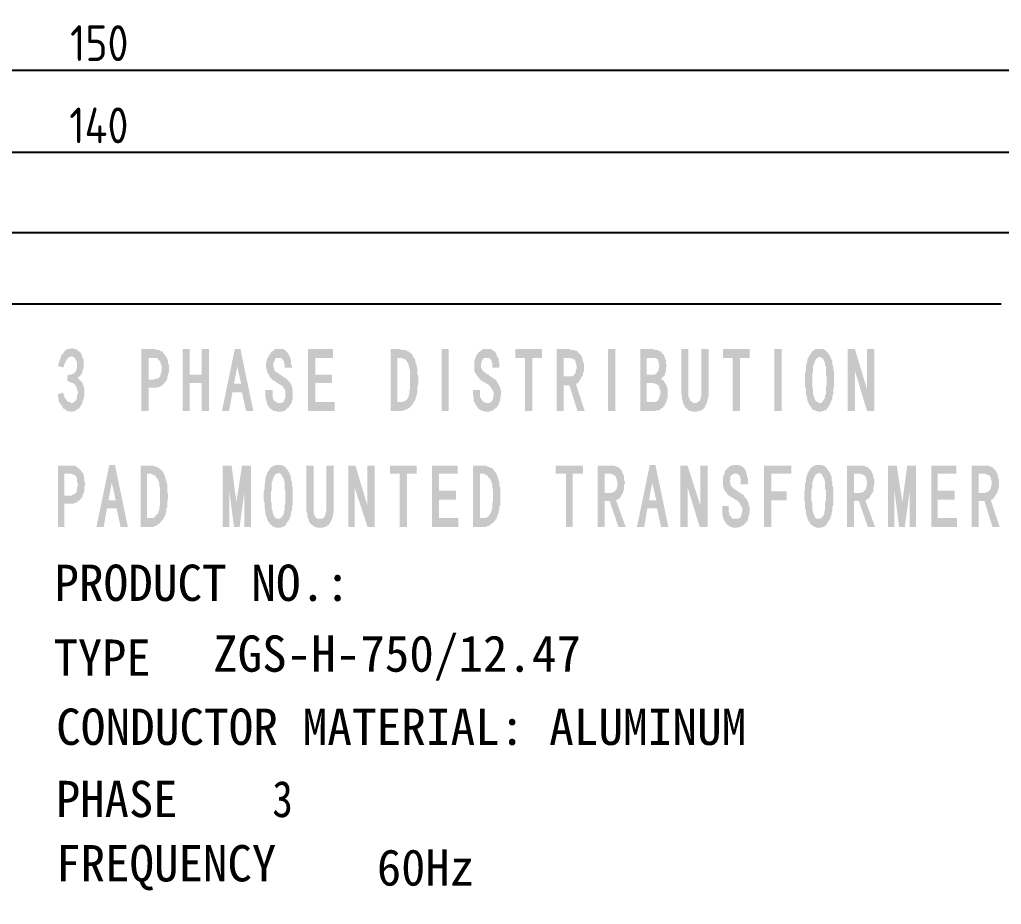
# Model space of a CAD drawing. Header units: millimetres. Extents: x 236326 to 245858, y -181683 to -175236.
# Drawn here: x 245749.3 to 245817.8, y -181208.2 to -181146.5 of the extents above; entities that cross this region are included whole.
import ezdxf

# ---------------------------------------------------------------- set-up
doc = ezdxf.new("R2010")
doc.units = ezdxf.units.MM
doc.header["$LTSCALE"] = 13
doc.layers.add('2', color=3, linetype='Continuous')
doc.layers.add('PDF_Geometry', color=7, linetype='Continuous')
doc.styles.add('PDF FangSong', font='simfang.ttf')
doc.styles.get("Standard").update_dxf_attribs({"font": 'gbenor.shx', "bigfont": 'gbcbig.shx'})
doc.dimstyles.new('ISO-25', dxfattribs={"dimtxt": 2.5, "dimasz": 2.5, "dimexe": 1.25, "dimexo": 0.625, "dimtad": 1, "dimtxsty": 'Standard', "dimcen": 2.5, "dimadec": 0, "dimazin": 0, "dimtfac": 1, "dimtmove": 0, "dimatfit": 3, "dimfxl": 1, "dimarcsym": 0})

# ---------------------------------------------------------------- blocks, each defined once
blk = doc.blocks.new('*D249')
at = {"layer": '2', "color": 0, "linetype": 'Continuous', "lineweight": -2}
for p, q in [((245684.835, -181163.102), (245684.835, -181154.471)), ((245824.802, -181163.102), (245824.802, -181154.471)), ((245687.335, -181155.721), (245822.302, -181155.721))]:
    blk.add_line(p, q, dxfattribs=at)
at = {"layer": '2', "color": 0, "linetype": 'Continuous'}
for points in [[(245687.335, -181155.304), (245687.335, -181156.138), (245684.835, -181155.721)], [(245822.302, -181155.304), (245822.302, -181156.138), (245824.802, -181155.721)]]:
    blk.add_solid(points, dxfattribs=at)
at = {"layer": 'Defpoints', "color": 0, "linetype": 'Continuous'}
for p in [(245824.802, -181155.721), (245684.835, -181163.727), (245824.802, -181163.727)]:
    blk.add_point(p, dxfattribs=at)
at = {"layer": '2', "color": 0, "linetype": 'Continuous', "insert": (245754.819, -181153.846), "char_height": 2.5, "attachment_point": 5}
blk.add_mtext('140', dxfattribs=at)
blk = doc.blocks.new('*D250')
at = {"layer": '2', "color": 0, "linetype": 'Continuous', "lineweight": -2}
for p, q in [((245679.836, -181160.687), (245679.836, -181148.731)), ((245829.857, -181160.687), (245829.857, -181148.731)), ((245682.336, -181149.981), (245827.357, -181149.981))]:
    blk.add_line(p, q, dxfattribs=at)
at = {"layer": '2', "color": 0, "linetype": 'Continuous'}
for points in [[(245682.336, -181149.565), (245682.336, -181150.398), (245679.836, -181149.981)], [(245827.357, -181149.565), (245827.357, -181150.398), (245829.857, -181149.981)]]:
    blk.add_solid(points, dxfattribs=at)
at = {"layer": 'Defpoints', "color": 0, "linetype": 'Continuous'}
for p in [(245829.857, -181149.981), (245679.836, -181161.312), (245829.857, -181161.312)]:
    blk.add_point(p, dxfattribs=at)
at = {"layer": '2', "color": 0, "linetype": 'Continuous', "insert": (245754.847, -181148.106), "char_height": 2.5, "attachment_point": 5}
blk.add_mtext('150', dxfattribs=at)

msp = doc.modelspace()

# ---------------------------------------------------------------- hatches: boundary and pattern name
at = {"layer": '2', "linetype": 'Continuous', "transparency": 33554559}
for points in [[(245752.853, -181169.4), (245752.797, -181169.456), (245752.684, -181169.456), (245752.628, -181169.456), (245752.516, -181169.512), (245752.46, -181169.568), (245752.403, -181169.625), (245752.347, -181169.737), (245752.291, -181169.793), (245752.235, -181169.849), (245752.179, -181169.905), (245752.179, -181170.018), (245752.123, -181170.13), (245752.066, -181170.242), (245752.066, -181170.355), (245752.01, -181170.467), (245751.954, -181170.636), (245752.347, -181170.748), (245752.347, -181170.692), (245752.403, -181170.523), (245752.46, -181170.411), (245752.516, -181170.299), (245752.572, -181170.186), (245752.628, -181170.13), (245752.684, -181170.074), (245752.74, -181170.018), (245752.797, -181170.018), (245752.853, -181169.962), (245753.639, -181169.962), (245753.639, -181169.849), (245753.583, -181169.793), (245753.527, -181169.681), (245753.414, -181169.625), (245753.358, -181169.568), (245753.302, -181169.512), (245753.246, -181169.456), (245753.134, -181169.456), (245753.077, -181169.456), (245752.965, -181169.4)], [(245753.639, -181169.962), (245752.853, -181169.962), (245752.965, -181169.962), (245753.021, -181170.018), (245753.134, -181170.074), (245753.19, -181170.186), (245753.246, -181170.299), (245753.302, -181170.411), (245753.302, -181170.523), (245753.302, -181170.636), (245753.302, -181170.748), (245753.246, -181170.86), (245753.246, -181170.973), (245753.19, -181171.029), (245753.134, -181171.085), (245753.077, -181171.141), (245753.021, -181171.197), (245752.965, -181171.197), (245752.853, -181171.253), (245752.74, -181171.253), (245752.628, -181171.31), (245752.628, -181171.703), (245752.684, -181171.703), (245752.797, -181171.759), (245752.909, -181171.815), (245752.965, -181171.815), (245753.077, -181171.871), (245753.134, -181171.927), (245753.19, -181171.984), (245753.246, -181172.096), (245753.302, -181172.208), (245753.302, -181172.321), (245753.358, -181172.433), (245753.358, -181172.545), (245753.302, -181172.658), (245753.302, -181172.77), (245753.302, -181172.882), (245753.246, -181172.995), (245753.19, -181173.051), (245753.134, -181173.107), (245753.077, -181173.163), (245752.965, -181173.219), (245752.909, -181173.219), (245752.123, -181173.275), (245752.179, -181173.332), (245752.235, -181173.444), (245752.291, -181173.5), (245752.291, -181173.556), (245752.347, -181173.612), (245752.46, -181173.669), (245752.516, -181173.725), (245752.572, -181173.781), (245752.684, -181173.781), (245752.797, -181173.837), (245752.853, -181173.837), (245752.909, -181173.837), (245753.021, -181173.837), (245753.077, -181173.781), (245753.134, -181173.781), (245753.246, -181173.725), (245753.302, -181173.669), (245753.414, -181173.612), (245753.471, -181173.556), (245753.527, -181173.444), (245753.583, -181173.388), (245753.639, -181173.275), (245753.695, -181173.163), (245753.695, -181173.051), (245753.751, -181172.938), (245753.751, -181172.826), (245753.808, -181172.714), (245753.808, -181172.601), (245753.808, -181172.489), (245753.808, -181172.321), (245753.808, -181172.208), (245753.751, -181172.096), (245753.751, -181171.984), (245753.695, -181171.927), (245753.695, -181171.871), (245753.639, -181171.759), (245753.527, -181171.647), (245753.471, -181171.59), (245753.414, -181171.534), (245753.358, -181171.478), (245753.471, -181171.366), (245753.527, -181171.31), (245753.583, -181171.253), (245753.639, -181171.141), (245753.695, -181171.029), (245753.695, -181170.916), (245753.751, -181170.804), (245753.751, -181170.692), (245753.751, -181170.579), (245753.751, -181170.411), (245753.751, -181170.299), (245753.751, -181170.186), (245753.695, -181170.074)], [(245758.75, -181169.456), (245757.795, -181169.456), (245757.795, -181173.781), (245758.301, -181173.781), (245758.301, -181172.152), (245758.75, -181172.152), (245758.806, -181172.152), (245758.919, -181172.152), (245758.975, -181172.096), (245759.087, -181172.096), (245759.143, -181172.04), (245759.256, -181171.984), (245759.312, -181171.927), (245759.368, -181171.871), (245759.424, -181171.815), (245759.48, -181171.703), (245759.537, -181171.647), (245758.301, -181171.59), (245758.301, -181170.074), (245758.638, -181170.074), (245759.537, -181170.018), (245759.48, -181169.962), (245759.424, -181169.849), (245759.368, -181169.793), (245759.312, -181169.737), (245759.256, -181169.625), (245759.2, -181169.625), (245759.087, -181169.568), (245759.031, -181169.512), (245758.919, -181169.512), (245758.863, -181169.512)], [(245759.537, -181170.018), (245758.638, -181170.074), (245758.75, -181170.074), (245758.863, -181170.074), (245758.919, -181170.13), (245758.975, -181170.186), (245759.031, -181170.242), (245759.087, -181170.299), (245759.143, -181170.411), (245759.143, -181170.523), (245759.2, -181170.636), (245759.2, -181170.804), (245759.2, -181170.86), (245759.2, -181171.029), (245759.143, -181171.141), (245759.143, -181171.253), (245759.087, -181171.366), (245759.031, -181171.422), (245758.975, -181171.478), (245758.919, -181171.534), (245758.863, -181171.534), (245758.75, -181171.534), (245758.638, -181171.59), (245758.301, -181171.59), (245759.537, -181171.647), (245759.593, -181171.534), (245759.593, -181171.422), (245759.649, -181171.31), (245759.649, -181171.197), (245759.705, -181171.085), (245759.705, -181170.916), (245759.705, -181170.804), (245759.705, -181170.748), (245759.705, -181170.579), (245759.649, -181170.467), (245759.649, -181170.355), (245759.649, -181170.242), (245759.593, -181170.13)], [(245761.165, -181169.456), (245760.66, -181169.456), (245760.66, -181173.781), (245761.165, -181173.781), (245761.165, -181171.815), (245762.008, -181171.815), (245761.165, -181171.253)], [(245762.513, -181169.456), (245762.008, -181169.456), (245762.008, -181171.253), (245761.165, -181171.253), (245762.008, -181171.815), (245762.008, -181173.781), (245762.513, -181173.781)], [(245764.704, -181169.456), (245764.311, -181169.456), (245763.412, -181173.781), (245763.918, -181173.781), (245764.142, -181172.489), (245764.816, -181172.489), (245764.255, -181171.871), (245764.479, -181170.692)], [(245764.704, -181169.456), (245764.479, -181170.692), (245764.76, -181171.871), (245764.255, -181171.871), (245764.816, -181172.489), (245765.097, -181173.781), (245765.603, -181173.781)], [(245767.4, -181169.456), (245767.288, -181169.456), (245767.231, -181169.456), (245767.119, -181169.456), (245767.063, -181169.512), (245767.007, -181169.568), (245766.894, -181169.625), (245766.838, -181169.681), (245766.782, -181169.793), (245766.726, -181169.849), (245766.67, -181169.962), (245766.614, -181170.074), (245767.4, -181170.074), (245767.512, -181170.074), (245767.568, -181170.074), (245767.625, -181170.186), (245767.681, -181170.242), (245767.737, -181170.299), (245767.737, -181170.411), (245767.793, -181170.523), (245767.793, -181170.636), (245767.793, -181170.748), (245768.299, -181170.748), (245768.299, -181170.636), (245768.242, -181170.523), (245768.242, -181170.411), (245768.242, -181170.299), (245768.186, -181170.13), (245768.186, -181170.018), (245768.13, -181169.962), (245768.074, -181169.849), (245768.018, -181169.737), (245767.962, -181169.681), (245767.905, -181169.625), (245767.849, -181169.568), (245767.793, -181169.512), (245767.681, -181169.456), (245767.568, -181169.456), (245767.512, -181169.456)], [(245771.163, -181169.456), (245769.422, -181169.456), (245769.422, -181173.781), (245771.275, -181173.781), (245771.275, -181173.163), (245769.927, -181173.163), (245769.927, -181171.815), (245771.107, -181171.815), (245771.107, -181171.253), (245769.927, -181171.253), (245769.927, -181170.074), (245771.163, -181170.074)], [(245775.825, -181169.456), (245775.207, -181169.456), (245775.207, -181173.781), (245775.825, -181173.781), (245775.881, -181173.781), (245775.993, -181173.781), (245776.106, -181173.725), (245776.162, -181173.725), (245776.274, -181173.669), (245776.33, -181173.669), (245776.387, -181173.612), (245776.499, -181173.556), (245776.555, -181173.5), (245776.611, -181173.444), (245776.667, -181173.388), (245776.724, -181173.275), (245776.78, -181173.275), (245776.78, -181173.219), (245775.656, -181173.163), (245775.656, -181170.074), (245775.825, -181170.074), (245776.836, -181170.074), (245776.78, -181170.018), (245776.78, -181169.962), (245776.724, -181169.905), (245776.667, -181169.793), (245776.611, -181169.737), (245776.499, -181169.681), (245776.443, -181169.625), (245776.387, -181169.625), (245776.274, -181169.568), (245776.218, -181169.512), (245776.106, -181169.512), (245775.993, -181169.512), (245775.937, -181169.512)], [(245779.251, -181173.781), (245778.746, -181173.781), (245778.746, -181169.456), (245779.251, -181169.456)], [(245781.891, -181169.456), (245781.835, -181169.456), (245781.722, -181169.456), (245781.666, -181169.456), (245781.554, -181169.512), (245781.498, -181169.568), (245781.442, -181169.625), (245781.329, -181169.681), (245781.273, -181169.793), (245781.217, -181169.849), (245781.161, -181169.962), (245781.105, -181170.074), (245781.891, -181170.074), (245782.003, -181170.074), (245782.059, -181170.074), (245782.172, -181170.186), (245782.228, -181170.242), (245782.228, -181170.299), (245782.284, -181170.411), (245782.284, -181170.523), (245782.284, -181170.636), (245782.284, -181170.748), (245782.79, -181170.748), (245782.79, -181170.636), (245782.79, -181170.523), (245782.79, -181170.411), (245782.733, -181170.299), (245782.733, -181170.13), (245782.677, -181170.018), (245782.621, -181169.962), (245782.565, -181169.849), (245782.565, -181169.737), (245782.509, -181169.681), (245782.453, -181169.625), (245782.34, -181169.568), (245782.284, -181169.512), (245782.228, -181169.456), (245782.116, -181169.456), (245782.003, -181169.456)], [(245785.766, -181169.456), (245783.913, -181169.456), (245783.913, -181170.074), (245784.587, -181170.074), (245784.587, -181173.781), (245785.092, -181173.781), (245785.092, -181170.074), (245785.766, -181170.074)], [(245787.676, -181169.456), (245786.777, -181169.456), (245786.777, -181173.781), (245787.283, -181173.781), (245787.283, -181171.984), (245787.676, -181171.984), (245788.125, -181171.871), (245788.182, -181171.871), (245788.294, -181171.815), (245788.35, -181171.703), (245788.406, -181171.647), (245788.462, -181171.534), (245788.519, -181171.534), (245788.519, -181171.422), (245787.283, -181171.366), (245787.283, -181170.074), (245787.62, -181170.074), (245788.575, -181170.018), (245788.519, -181169.962), (245788.462, -181169.849), (245788.406, -181169.793), (245788.35, -181169.737), (245788.294, -181169.681), (245788.238, -181169.625), (245788.182, -181169.568), (245788.069, -181169.568), (245788.013, -181169.512), (245787.901, -181169.512), (245787.788, -181169.512)], [(245788.575, -181170.018), (245787.62, -181170.074), (245787.676, -181170.074), (245787.732, -181170.074), (245787.845, -181170.13), (245787.901, -181170.13), (245788.013, -181170.186), (245788.069, -181170.242), (245788.125, -181170.355), (245788.125, -181170.467), (245788.182, -181170.579), (245788.182, -181170.748), (245788.182, -181170.804), (245788.125, -181170.973), (245788.125, -181171.085), (245788.069, -181171.197), (245788.013, -181171.253), (245787.957, -181171.31), (245787.901, -181171.366), (245787.788, -181171.366), (245787.732, -181171.366), (245787.283, -181171.366), (245788.519, -181171.422), (245788.575, -181171.366), (245788.631, -181171.253), (245788.631, -181171.141), (245788.687, -181170.973), (245788.687, -181170.86), (245788.687, -181170.748), (245788.687, -181170.636), (245788.687, -181170.467), (245788.631, -181170.355), (245788.631, -181170.242), (245788.575, -181170.13)], [(245790.878, -181173.781), (245790.372, -181173.781), (245790.372, -181169.456), (245790.878, -181169.456)], [(245793.517, -181169.456), (245792.619, -181169.456), (245792.619, -181173.781), (245793.517, -181173.781), (245793.574, -181173.781), (245793.686, -181173.781), (245793.742, -181173.725), (245793.854, -181173.725), (245793.967, -181173.725), (245794.023, -181173.669), (245794.079, -181173.612), (245794.191, -181173.556), (245794.248, -181173.5), (245794.248, -181173.444), (245794.304, -181173.388), (245794.36, -181173.332), (245794.416, -181173.219), (245793.068, -181173.163), (245793.068, -181171.815), (245793.517, -181171.815), (245794.36, -181171.815), (245794.304, -181171.759), (245794.248, -181171.647), (245794.135, -181171.59), (245794.079, -181171.534), (245794.023, -181171.534), (245794.079, -181171.534), (245794.135, -181171.478), (245794.191, -181171.422), (245794.304, -181171.31), (245793.068, -181171.253), (245793.068, -181170.074), (245793.574, -181170.074), (245794.304, -181170.018), (245794.304, -181169.905), (245794.248, -181169.849), (245794.191, -181169.793), (245794.135, -181169.737), (245794.079, -181169.625), (245793.967, -181169.625), (245793.911, -181169.568), (245793.854, -181169.512), (245793.742, -181169.512), (245793.63, -181169.512)], [(245794.304, -181170.018), (245793.574, -181170.074), (245793.686, -181170.074), (245793.742, -181170.13), (245793.854, -181170.186), (245793.854, -181170.242), (245793.911, -181170.355), (245793.911, -181170.467), (245793.967, -181170.636), (245793.967, -181170.692), (245793.911, -181170.804), (245793.911, -181170.916), (245793.854, -181171.029), (245793.798, -181171.085), (245793.798, -181171.141), (245793.686, -181171.197), (245793.63, -181171.253), (245793.517, -181171.253), (245793.068, -181171.253), (245794.304, -181171.31), (245794.36, -181171.197), (245794.36, -181171.141), (245794.416, -181171.029), (245794.416, -181170.916), (245794.416, -181170.748), (245794.472, -181170.636), (245794.472, -181170.579), (245794.416, -181170.467), (245794.416, -181170.355), (245794.416, -181170.242), (245794.36, -181170.13)], [(245795.989, -181169.456), (245795.483, -181169.456), (245795.483, -181172.489), (245795.483, -181172.545), (245795.539, -181172.714), (245795.539, -181172.826), (245795.539, -181172.938), (245795.596, -181173.051), (245795.596, -181173.163), (245795.652, -181173.275), (245795.708, -181173.388), (245795.708, -181173.444), (245795.764, -181173.444), (245795.764, -181173.556), (245795.876, -181173.612), (245795.933, -181173.669), (245795.989, -181173.725), (245796.045, -181173.781), (245796.157, -181173.781), (245796.27, -181173.837), (245796.326, -181173.837), (245796.438, -181173.837), (245796.55, -181173.837), (245796.663, -181173.781), (245796.775, -181173.781), (245796.831, -181173.725), (245796.887, -181173.725), (245797, -181173.669), (245797.056, -181173.612), (245797.112, -181173.556), (245797.168, -181173.444), (245797.224, -181173.332), (245797.281, -181173.219), (245796.438, -181173.219), (245796.326, -181173.219), (245796.27, -181173.163), (245796.213, -181173.107), (245796.101, -181173.051), (245796.101, -181172.995), (245796.045, -181172.882), (245795.989, -181172.77), (245795.989, -181172.658), (245795.989, -181172.489)], [(245797.393, -181169.456), (245796.887, -181169.456), (245796.887, -181172.489), (245796.887, -181172.658), (245796.887, -181172.77), (245796.831, -181172.882), (245796.831, -181172.995), (245796.775, -181173.051), (245796.719, -181173.107), (245796.607, -181173.163), (245796.55, -181173.219), (245796.438, -181173.219), (245797.281, -181173.219), (245797.281, -181173.107), (245797.337, -181172.995), (245797.337, -181172.882), (245797.393, -181172.77), (245797.393, -181172.601), (245797.393, -181172.489)], [(245800.257, -181169.456), (245798.404, -181169.456), (245798.404, -181170.074), (245799.078, -181170.074), (245799.078, -181173.781), (245799.583, -181173.781), (245799.583, -181170.074), (245800.257, -181170.074)], [(245802.504, -181173.781), (245801.999, -181173.781), (245801.999, -181169.456), (245802.504, -181169.456)], [(245804.358, -181170.018), (245804.358, -181170.074), (245804.301, -181170.186), (245804.301, -181170.299), (245804.245, -181170.411), (245804.245, -181170.467), (245804.189, -181170.636), (245804.189, -181170.748), (245804.189, -181170.86), (245804.189, -181170.973), (245804.133, -181171.141), (245804.133, -181171.31), (245804.133, -181171.478), (245804.133, -181171.59), (245804.133, -181171.647), (245804.133, -181171.759), (245804.133, -181171.927), (245804.133, -181172.096), (245804.189, -181172.208), (245804.189, -181172.377), (245804.189, -181172.489), (245804.189, -181172.601), (245804.245, -181172.714), (245804.245, -181172.826), (245804.301, -181172.938), (245804.301, -181173.051), (245804.358, -181173.163), (245804.358, -181173.219), (245804.414, -181173.332), (245804.47, -181173.388), (245804.526, -181173.5), (245804.582, -181173.556), (245804.638, -181173.669), (245804.751, -181173.725), (245804.807, -181173.725), (245804.919, -181173.781), (245804.975, -181173.781), (245805.088, -181173.837), (245805.144, -181173.837), (245805.256, -181173.837), (245805.312, -181173.781), (245805.425, -181173.781), (245805.481, -181173.725), (245805.593, -181173.725), (245805.649, -181173.669), (245805.706, -181173.556), (245805.762, -181173.5), (245805.818, -181173.388), (245805.874, -181173.332), (245805.874, -181173.275), (245805.144, -181173.219), (245805.088, -181173.219), (245805.032, -181173.163), (245804.919, -181173.107), (245804.863, -181173.051), (245804.807, -181172.938), (245804.807, -181172.882), (245804.751, -181172.826), (245804.751, -181172.714), (245804.695, -181172.658), (245804.695, -181172.545), (245804.695, -181172.377), (245804.695, -181172.264), (245804.638, -181172.152), (245804.638, -181171.984), (245804.638, -181171.815), (245804.638, -181171.59), (245804.638, -181171.478), (245804.638, -181171.31), (245804.638, -181171.197), (245804.695, -181171.029), (245804.695, -181170.86), (245804.695, -181170.748), (245804.695, -181170.636), (245804.751, -181170.523), (245804.751, -181170.467), (245804.807, -181170.411), (245804.807, -181170.299), (245804.863, -181170.242), (245804.919, -181170.13), (245805.032, -181170.074), (245805.088, -181170.018), (245805.144, -181170.018)], [(245805.144, -181169.456), (245805.032, -181169.456), (245804.975, -181169.456), (245804.863, -181169.456), (245804.807, -181169.512), (245804.695, -181169.568), (245804.638, -181169.625), (245804.582, -181169.681), (245804.526, -181169.793), (245804.47, -181169.849), (245804.414, -181169.962), (245804.358, -181170.018), (245805.144, -181170.018), (245805.2, -181170.018), (245805.312, -181170.074), (245805.369, -181170.13), (245805.425, -181170.186), (245805.481, -181170.299), (245805.481, -181170.355), (245805.537, -181170.411), (245805.537, -181170.523), (245805.537, -181170.579), (245805.593, -181170.692), (245805.593, -181170.804), (245805.593, -181170.973), (245805.593, -181171.085), (245805.593, -181171.253), (245805.649, -181171.422), (245805.649, -181171.59), (245805.649, -181171.759), (245805.649, -181171.927), (245805.593, -181172.096), (245805.593, -181172.264), (245805.593, -181172.377), (245805.593, -181172.489), (245805.593, -181172.601), (245805.537, -181172.714), (245805.537, -181172.77), (245805.537, -181172.882), (245805.481, -181172.938), (245805.425, -181172.995), (245805.369, -181173.107), (245805.312, -181173.163), (245805.256, -181173.219), (245805.144, -181173.219), (245805.874, -181173.275), (245805.93, -181173.219), (245805.93, -181173.163), (245805.986, -181173.051), (245806.043, -181172.938), (245806.043, -181172.826), (245806.043, -181172.714), (245806.099, -181172.601), (245806.099, -181172.489), (245806.099, -181172.377), (245806.099, -181172.208), (245806.155, -181172.096), (245806.155, -181171.927), (245806.155, -181171.759), (245806.155, -181171.59), (245806.155, -181171.478), (245806.155, -181171.31), (245806.155, -181171.141), (245806.155, -181171.029), (245806.099, -181170.86), (245806.099, -181170.748), (245806.099, -181170.636), (245806.043, -181170.523), (245806.043, -181170.411), (245806.043, -181170.299), (245805.986, -181170.186), (245805.93, -181170.13), (245805.93, -181170.018), (245805.874, -181169.962), (245805.818, -181169.849), (245805.762, -181169.793), (245805.706, -181169.681), (245805.649, -181169.625), (245805.593, -181169.568), (245805.481, -181169.512), (245805.425, -181169.456), (245805.312, -181169.456), (245805.256, -181169.456)], [(245807.615, -181169.456), (245807.11, -181169.456), (245807.11, -181173.781), (245807.615, -181173.781), (245807.615, -181170.973)], [(245807.615, -181169.456), (245807.615, -181170.973), (245808.458, -181173.781), (245808.458, -181172.264)], [(245808.963, -181169.456), (245808.458, -181169.456), (245808.458, -181172.264), (245808.458, -181173.781), (245808.963, -181173.781)], [(245766.614, -181170.074), (245766.557, -181170.13), (245766.557, -181170.242), (245766.501, -181170.411), (245766.501, -181170.523), (245766.501, -181170.636), (245766.501, -181170.804), (245766.557, -181170.916), (245766.557, -181171.029), (245766.614, -181171.141), (245766.67, -181171.197), (245766.726, -181171.31), (245766.726, -181171.366), (245766.782, -181171.422), (245766.894, -181171.534), (245766.951, -181171.59), (245767.007, -181171.647), (245767.119, -181171.703), (245767.175, -181171.759), (245767.288, -181171.815), (245767.344, -181171.871), (245767.456, -181171.927), (245767.568, -181171.984), (245767.625, -181172.04), (245767.681, -181172.096), (245767.737, -181172.208), (245767.793, -181172.264), (245767.849, -181172.377), (245767.849, -181172.489), (245767.849, -181172.601), (245767.849, -181172.714), (245767.849, -181172.826), (245767.793, -181172.938), (245767.737, -181173.051), (245767.737, -181173.107), (245767.681, -181173.163), (245767.568, -181173.219), (245767.512, -181173.219), (245767.4, -181173.219), (245768.242, -181173.275), (245768.299, -181173.163), (245768.299, -181173.051), (245768.355, -181172.938), (245768.355, -181172.826), (245768.355, -181172.658), (245768.355, -181172.545), (245768.355, -181172.489), (245768.355, -181172.377), (245768.355, -181172.264), (245768.299, -181172.152), (245768.299, -181172.04), (245768.242, -181171.927), (245768.186, -181171.815), (245768.13, -181171.759), (245768.018, -181171.647), (245767.962, -181171.59), (245767.905, -181171.534), (245767.849, -181171.478), (245767.737, -181171.422), (245767.681, -181171.366), (245767.568, -181171.31), (245767.512, -181171.253), (245767.4, -181171.197), (245767.344, -181171.141), (245767.231, -181171.085), (245767.175, -181171.029), (245767.119, -181170.973), (245767.063, -181170.916), (245767.063, -181170.804), (245767.007, -181170.692), (245767.007, -181170.579), (245767.007, -181170.523), (245767.007, -181170.411), (245767.063, -181170.299), (245767.119, -181170.186), (245767.119, -181170.13), (245767.231, -181170.074), (245767.288, -181170.074), (245767.4, -181170.074)], [(245776.836, -181170.074), (245775.825, -181170.074), (245775.881, -181170.074), (245775.937, -181170.074), (245776.05, -181170.13), (245776.106, -181170.13), (245776.218, -181170.186), (245776.274, -181170.242), (245776.33, -181170.355), (245776.387, -181170.411), (245776.443, -181170.523), (245776.443, -181170.579), (245776.499, -181170.692), (245776.499, -181170.804), (245776.555, -181170.916), (245776.555, -181171.029), (245776.555, -181171.197), (245776.555, -181171.31), (245776.555, -181171.478), (245776.555, -181171.647), (245776.555, -181171.703), (245776.555, -181171.815), (245776.555, -181171.984), (245776.555, -181172.152), (245776.555, -181172.264), (245776.499, -181172.377), (245776.499, -181172.489), (245776.499, -181172.601), (245776.443, -181172.714), (245776.443, -181172.77), (245776.387, -181172.882), (245776.33, -181172.995), (245776.218, -181173.051), (245776.162, -181173.107), (245776.106, -181173.107), (245775.993, -181173.163), (245775.937, -181173.163), (245775.825, -181173.163), (245775.656, -181173.163), (245776.78, -181173.219), (245776.836, -181173.107), (245776.892, -181173.051), (245776.948, -181172.938), (245776.948, -181172.826), (245777.004, -181172.714), (245777.004, -181172.601), (245777.061, -181172.489), (245777.061, -181172.377), (245777.061, -181172.208), (245777.061, -181172.096), (245777.117, -181171.927), (245777.117, -181171.815), (245777.117, -181171.647), (245777.117, -181171.478), (245777.117, -181171.31), (245777.061, -181171.197), (245777.061, -181171.029), (245777.061, -181170.916), (245777.061, -181170.804), (245777.004, -181170.636), (245777.004, -181170.523), (245776.948, -181170.467), (245776.948, -181170.355), (245776.892, -181170.242), (245776.892, -181170.13)], [(245781.105, -181170.074), (245781.105, -181170.13), (245781.048, -181170.242), (245781.048, -181170.411), (245781.048, -181170.523), (245781.048, -181170.636), (245781.048, -181170.804), (245781.048, -181170.916), (245781.048, -181171.029), (245781.105, -181171.141), (245781.161, -181171.197), (245781.217, -181171.31), (245781.273, -181171.366), (245781.329, -181171.422), (245781.385, -181171.534), (245781.442, -181171.59), (245781.554, -181171.647), (245781.61, -181171.703), (245781.722, -181171.759), (245781.835, -181171.815), (245781.891, -181171.871), (245782.003, -181171.927), (245782.059, -181171.984), (245782.116, -181172.04), (245782.172, -181172.096), (245782.228, -181172.208), (245782.284, -181172.264), (245782.34, -181172.377), (245782.396, -181172.489), (245782.396, -181172.601), (245782.396, -181172.714), (245782.34, -181172.826), (245782.34, -181172.938), (245782.284, -181173.051), (245782.228, -181173.107), (245782.172, -181173.163), (245782.116, -181173.219), (245782.003, -181173.219), (245781.891, -181173.219), (245782.733, -181173.275), (245782.79, -181173.163), (245782.846, -181173.051), (245782.846, -181172.938), (245782.846, -181172.826), (245782.902, -181172.658), (245782.902, -181172.545), (245782.902, -181172.489), (245782.902, -181172.377), (245782.846, -181172.264), (245782.846, -181172.152), (245782.79, -181172.04), (245782.733, -181171.927), (245782.677, -181171.815), (245782.621, -181171.759), (245782.565, -181171.647), (245782.509, -181171.59), (245782.396, -181171.534), (245782.34, -181171.478), (245782.284, -181171.422), (245782.172, -181171.366), (245782.059, -181171.31), (245782.059, -181171.253), (245781.947, -181171.197), (245781.835, -181171.141), (245781.779, -181171.085), (245781.666, -181171.029), (245781.61, -181170.973), (245781.61, -181170.916), (245781.554, -181170.804), (245781.498, -181170.692), (245781.498, -181170.579), (245781.498, -181170.523), (245781.554, -181170.411), (245781.554, -181170.299), (245781.61, -181170.186), (245781.666, -181170.13), (245781.722, -181170.074), (245781.835, -181170.074), (245781.891, -181170.074)], [(245788.125, -181171.871), (245787.676, -181171.984), (245788.238, -181173.781), (245788.743, -181173.781)], [(245794.36, -181171.815), (245793.517, -181171.815), (245793.63, -181171.871), (245793.686, -181171.871), (245793.798, -181171.927), (245793.854, -181171.984), (245793.911, -181171.984), (245793.967, -181172.096), (245793.967, -181172.208), (245794.023, -181172.321), (245794.023, -181172.489), (245794.023, -181172.658), (245793.967, -181172.77), (245793.967, -181172.882), (245793.911, -181172.938), (245793.854, -181173.051), (245793.798, -181173.107), (245793.742, -181173.107), (245793.63, -181173.163), (245793.517, -181173.163), (245793.461, -181173.163), (245793.068, -181173.163), (245794.416, -181173.219), (245794.472, -181173.107), (245794.472, -181172.995), (245794.528, -181172.882), (245794.528, -181172.77), (245794.528, -181172.601), (245794.528, -181172.489), (245794.528, -181172.377), (245794.528, -181172.208), (245794.472, -181172.096), (245794.472, -181171.984), (245794.416, -181171.927)], [(245752.347, -181172.489), (245751.954, -181172.602), (245751.954, -181172.658), (245751.954, -181172.77), (245752.01, -181172.939), (245752.01, -181173.051), (245752.066, -181173.163), (245752.123, -181173.276), (245752.909, -181173.219), (245752.853, -181173.219), (245752.797, -181173.163), (245752.684, -181173.163), (245752.628, -181173.107), (245752.572, -181173.051), (245752.516, -181172.939), (245752.46, -181172.882), (245752.403, -181172.77), (245752.347, -181172.602)], [(245766.951, -181172.321), (245766.445, -181172.321), (245766.445, -181172.545), (245766.445, -181172.714), (245766.445, -181172.826), (245766.501, -181172.938), (245766.501, -181173.051), (245766.557, -181173.163), (245766.557, -181173.275), (245766.614, -181173.388), (245766.67, -181173.444), (245766.726, -181173.556), (245766.782, -181173.612), (245766.894, -181173.669), (245766.951, -181173.725), (245767.007, -181173.781), (245767.119, -181173.781), (245767.231, -181173.781), (245767.288, -181173.837), (245767.4, -181173.837), (245767.456, -181173.837), (245767.568, -181173.837), (245767.681, -181173.781), (245767.737, -181173.781), (245767.849, -181173.725), (245767.905, -181173.669), (245767.962, -181173.612), (245768.018, -181173.556), (245768.13, -181173.5), (245768.13, -181173.444), (245768.186, -181173.332), (245768.242, -181173.275), (245767.4, -181173.219), (245767.288, -181173.219), (245767.231, -181173.163), (245767.119, -181173.107), (245767.063, -181173.051), (245767.007, -181172.995), (245767.007, -181172.882), (245766.951, -181172.826), (245766.951, -181172.658), (245766.951, -181172.545)], [(245781.442, -181172.321), (245780.936, -181172.321), (245780.936, -181172.545), (245780.936, -181172.714), (245780.992, -181172.826), (245780.992, -181172.938), (245780.992, -181173.051), (245781.048, -181173.163), (245781.105, -181173.275), (245781.161, -181173.388), (245781.217, -181173.444), (245781.273, -181173.556), (245781.329, -181173.612), (245781.385, -181173.669), (245781.498, -181173.725), (245781.554, -181173.781), (245781.61, -181173.781), (245781.722, -181173.781), (245781.835, -181173.837), (245781.891, -181173.837), (245782.003, -181173.837), (245782.116, -181173.837), (245782.172, -181173.781), (245782.284, -181173.781), (245782.34, -181173.725), (245782.396, -181173.669), (245782.509, -181173.612), (245782.565, -181173.556), (245782.621, -181173.5), (245782.677, -181173.444), (245782.733, -181173.332), (245782.733, -181173.275), (245781.891, -181173.219), (245781.835, -181173.219), (245781.722, -181173.163), (245781.666, -181173.107), (245781.61, -181173.051), (245781.554, -181172.995), (245781.498, -181172.882), (245781.442, -181172.826), (245781.442, -181172.658), (245781.442, -181172.545)], [(245752.909, -181177.6), (245751.954, -181177.6), (245751.954, -181181.869), (245752.403, -181181.869), (245752.403, -181180.24), (245752.909, -181180.24), (245752.965, -181180.24), (245753.077, -181180.24), (245753.134, -181180.184), (245753.246, -181180.184), (245753.302, -181180.128), (245753.358, -181180.072), (245753.471, -181180.015), (245753.527, -181179.959), (245753.583, -181179.903), (245753.639, -181179.791), (245753.695, -181179.735), (245752.403, -181179.678), (245752.403, -181178.162), (245752.797, -181178.162), (245753.695, -181178.106), (245753.639, -181178.05), (245753.583, -181177.937), (245753.527, -181177.881), (245753.471, -181177.825), (245753.414, -181177.769), (245753.302, -181177.713), (245753.246, -181177.656), (245753.19, -181177.6), (245753.077, -181177.6), (245752.965, -181177.6)], [(245755.942, -181177.544), (245755.549, -181177.544), (245754.65, -181181.869), (245755.156, -181181.869), (245755.38, -181180.577), (245756.054, -181180.577), (245755.493, -181180.015), (245755.717, -181178.78)], [(245755.942, -181177.544), (245755.717, -181178.78), (245755.998, -181180.015), (245755.493, -181180.015), (245756.054, -181180.577), (245756.335, -181181.869), (245756.841, -181181.869)], [(245758.357, -181177.6), (245757.739, -181177.6), (245757.739, -181181.869), (245758.357, -181181.869), (245758.413, -181181.869), (245758.526, -181181.869), (245758.638, -181181.869), (245758.694, -181181.813), (245758.806, -181181.813), (245758.863, -181181.757), (245758.919, -181181.7), (245759.031, -181181.644), (245759.087, -181181.588), (245759.143, -181181.532), (245759.2, -181181.476), (245759.256, -181181.363), (245759.312, -181181.363), (245759.312, -181181.307), (245758.189, -181181.251), (245758.189, -181178.162), (245758.357, -181178.162), (245759.368, -181178.162), (245759.312, -181178.106), (245759.312, -181178.05), (245759.256, -181177.993), (245759.2, -181177.937), (245759.087, -181177.825), (245759.031, -181177.769), (245758.975, -181177.769), (245758.919, -181177.713), (245758.806, -181177.656), (245758.75, -181177.656), (245758.638, -181177.6), (245758.526, -181177.6), (245758.469, -181177.6)], [(245764.086, -181177.6), (245763.468, -181177.6), (245763.468, -181181.869), (245763.918, -181181.869), (245763.918, -181179.285)], [(245764.086, -181177.6), (245763.918, -181179.285), (245764.255, -181181.869), (245764.423, -181180.128)], [(245765.434, -181177.6), (245764.816, -181177.6), (245764.423, -181180.128), (245764.255, -181181.869), (245764.648, -181181.869), (245764.985, -181179.398)], [(245765.434, -181177.6), (245764.985, -181179.398), (245764.985, -181181.869), (245765.434, -181181.869)], [(245767.344, -181177.544), (245767.231, -181177.544), (245767.175, -181177.544), (245767.063, -181177.6), (245767.007, -181177.6), (245766.951, -181177.656), (245766.838, -181177.713), (245766.782, -181177.769), (245766.726, -181177.881), (245766.67, -181177.937), (245766.614, -181178.05), (245766.557, -181178.106), (245767.344, -181178.106), (245767.4, -181178.106), (245767.512, -181178.162), (245767.568, -181178.218), (245767.625, -181178.33), (245767.681, -181178.443), (245767.737, -181178.499), (245767.737, -181178.611), (245767.793, -181178.724), (245767.793, -181178.836), (245767.793, -181178.948), (245767.793, -181179.061), (245767.793, -181179.229), (245767.849, -181179.341), (245767.849, -181179.51), (245767.849, -181179.735), (245767.849, -181179.847), (245767.849, -181180.015), (245767.849, -181180.184), (245767.793, -181180.352), (245767.793, -181180.465), (245767.793, -181180.577), (245767.793, -181180.689), (245767.737, -181180.802), (245767.737, -181180.914), (245767.737, -181180.97), (245767.681, -181181.026), (245767.625, -181181.139), (245767.568, -181181.195), (245767.512, -181181.251), (245767.456, -181181.307), (245767.344, -181181.307), (245768.074, -181181.42), (245768.13, -181181.307), (245768.186, -181181.251), (245768.186, -181181.139), (245768.242, -181181.026), (245768.242, -181180.97), (245768.242, -181180.858), (245768.299, -181180.746), (245768.299, -181180.577), (245768.299, -181180.465), (245768.355, -181180.352), (245768.355, -181180.184), (245768.355, -181180.015), (245768.355, -181179.903), (245768.355, -181179.735), (245768.355, -181179.566), (245768.355, -181179.398), (245768.355, -181179.285), (245768.355, -181179.117), (245768.299, -181179.004), (245768.299, -181178.836), (245768.299, -181178.724), (245768.242, -181178.611), (245768.242, -181178.499), (245768.242, -181178.387), (245768.186, -181178.274), (245768.186, -181178.218), (245768.13, -181178.106), (245768.074, -181178.05), (245768.018, -181177.937), (245767.962, -181177.881), (245767.905, -181177.769), (245767.849, -181177.713), (245767.793, -181177.656), (245767.681, -181177.6), (245767.625, -181177.6), (245767.568, -181177.544), (245767.456, -181177.544)], [(245769.815, -181177.6), (245769.31, -181177.6), (245769.31, -181180.577), (245769.31, -181180.633), (245769.31, -181180.802), (245769.366, -181180.914), (245769.366, -181181.026), (245769.366, -181181.139), (245769.422, -181181.251), (245769.478, -181181.363), (245769.478, -181181.476), (245769.534, -181181.532), (245769.59, -181181.644), (245769.647, -181181.7), (245769.759, -181181.757), (245769.815, -181181.813), (245769.871, -181181.869), (245769.984, -181181.869), (245770.04, -181181.925), (245770.152, -181181.925), (245770.264, -181181.925), (245770.377, -181181.925), (245770.489, -181181.925), (245770.545, -181181.869), (245770.658, -181181.869), (245770.714, -181181.813), (245770.826, -181181.757), (245770.882, -181181.7), (245770.938, -181181.644), (245770.995, -181181.532), (245771.051, -181181.42), (245771.107, -181181.307), (245770.264, -181181.307), (245770.152, -181181.307), (245770.096, -181181.307), (245769.984, -181181.251), (245769.927, -181181.139), (245769.871, -181181.083), (245769.871, -181180.97), (245769.815, -181180.858), (245769.815, -181180.746), (245769.815, -181180.577)], [(245771.219, -181177.6), (245770.714, -181177.6), (245770.714, -181180.577), (245770.714, -181180.746), (245770.658, -181180.858), (245770.658, -181180.97), (245770.601, -181181.083), (245770.601, -181181.139), (245770.489, -181181.251), (245770.433, -181181.307), (245770.377, -181181.307), (245770.264, -181181.307), (245771.107, -181181.307), (245771.107, -181181.251), (245771.163, -181181.139), (245771.163, -181180.97), (245771.219, -181180.858), (245771.219, -181180.746), (245771.219, -181180.577)], [(245772.736, -181177.6), (245772.23, -181177.6), (245772.23, -181181.869), (245772.68, -181181.869), (245772.68, -181179.117)], [(245772.736, -181177.6), (245772.68, -181179.117), (245773.578, -181181.869), (245773.578, -181180.409)], [(245774.084, -181177.6), (245773.578, -181177.6), (245773.578, -181180.409), (245773.578, -181181.869), (245774.084, -181181.869)], [(245777.004, -181177.6), (245775.151, -181177.6), (245775.151, -181178.162), (245775.825, -181178.162), (245775.825, -181181.869), (245776.33, -181181.869), (245776.33, -181178.162), (245777.004, -181178.162)], [(245779.869, -181177.6), (245778.072, -181177.6), (245778.072, -181181.869), (245779.925, -181181.869), (245779.925, -181181.251), (245778.577, -181181.251), (245778.577, -181179.959), (245779.757, -181179.959), (245779.757, -181179.341), (245778.577, -181179.341), (245778.577, -181178.162), (245779.869, -181178.162)], [(245781.554, -181177.6), (245780.936, -181177.6), (245780.936, -181181.869), (245781.554, -181181.869), (245781.666, -181181.869), (245781.722, -181181.869), (245781.835, -181181.869), (245781.947, -181181.813), (245782.003, -181181.813), (245782.116, -181181.757), (245782.172, -181181.7), (245782.228, -181181.644), (245782.34, -181181.588), (245782.396, -181181.532), (245782.453, -181181.476), (245782.509, -181181.363), (245782.565, -181181.307), (245781.442, -181181.251), (245781.442, -181178.162), (245781.554, -181178.162), (245782.565, -181178.162), (245782.565, -181178.106), (245782.509, -181178.05), (245782.453, -181177.993), (245782.396, -181177.937), (245782.34, -181177.825), (245782.284, -181177.769), (245782.172, -181177.769), (245782.116, -181177.713), (245782.059, -181177.656), (245781.947, -181177.656), (245781.891, -181177.6), (245781.779, -181177.6), (245781.666, -181177.6)], [(245788.631, -181177.6), (245786.721, -181177.6), (245786.721, -181178.162), (245787.451, -181178.162), (245787.451, -181181.869), (245787.901, -181181.869), (245787.901, -181178.162), (245788.631, -181178.162)], [(245790.541, -181177.6), (245789.642, -181177.6), (245789.642, -181181.869), (245790.147, -181181.869), (245790.147, -181180.072), (245790.484, -181180.072), (245790.934, -181180.015), (245790.99, -181179.959), (245791.046, -181179.959), (245791.102, -181179.903), (245791.215, -181179.847), (245791.271, -181179.735), (245791.327, -181179.622), (245791.383, -181179.566), (245790.147, -181179.51), (245790.147, -181178.162), (245790.484, -181178.162), (245791.383, -181178.106), (245791.383, -181178.05), (245791.327, -181177.937), (245791.271, -181177.881), (245791.215, -181177.825), (245791.158, -181177.769), (245791.102, -181177.713), (245790.99, -181177.656), (245790.934, -181177.656), (245790.821, -181177.6), (245790.765, -181177.6), (245790.653, -181177.6)], [(245793.686, -181177.544), (245793.293, -181177.544), (245792.394, -181181.869), (245792.9, -181181.869), (245793.124, -181180.577), (245793.798, -181180.577), (245793.237, -181180.015), (245793.461, -181178.78)], [(245793.686, -181177.544), (245793.461, -181178.78), (245793.742, -181180.015), (245793.237, -181180.015), (245793.798, -181180.577), (245794.079, -181181.869), (245794.585, -181181.869)], [(245795.933, -181177.6), (245795.427, -181177.6), (245795.427, -181181.869), (245795.933, -181181.869), (245795.933, -181179.117)], [(245795.933, -181177.6), (245795.933, -181179.117), (245796.775, -181181.869), (245796.831, -181180.409)], [(245797.337, -181177.6), (245796.831, -181177.6), (245796.831, -181180.409), (245796.775, -181181.869), (245797.337, -181181.869)], [(245799.303, -181177.544), (245799.19, -181177.544), (245799.134, -181177.544), (245799.022, -181177.6), (245798.966, -181177.6), (245798.853, -181177.656), (245798.797, -181177.713), (245798.741, -181177.769), (245798.629, -181177.881), (245798.572, -181177.937), (245798.516, -181178.05), (245798.516, -181178.162), (245799.303, -181178.162), (245799.359, -181178.162), (245799.471, -181178.218), (245799.527, -181178.274), (245799.583, -181178.33), (245799.583, -181178.387), (245799.64, -181178.499), (245799.64, -181178.611), (245799.64, -181178.724), (245799.64, -181178.892), (245800.145, -181178.892), (245800.145, -181178.836), (245800.145, -181178.724), (245800.145, -181178.611), (245800.145, -181178.499), (245800.089, -181178.387), (245800.089, -181178.274), (245800.033, -181178.162), (245800.033, -181178.05), (245799.977, -181177.937), (245799.92, -181177.825), (245799.864, -181177.769), (245799.808, -181177.713), (245799.752, -181177.656), (245799.64, -181177.6), (245799.583, -181177.6), (245799.471, -181177.544), (245799.359, -181177.544)], [(245803.178, -181177.6), (245801.268, -181177.6), (245801.268, -181181.869), (245801.774, -181181.869), (245801.774, -181180.015), (245802.841, -181180.015), (245802.841, -181179.398), (245801.774, -181179.398), (245801.774, -181178.162), (245803.178, -181178.162)], [(245805.088, -181177.544), (245804.975, -181177.544), (245804.919, -181177.544), (245804.807, -181177.6), (245804.751, -181177.6), (245804.695, -181177.656), (245804.582, -181177.713), (245804.526, -181177.769), (245804.47, -181177.881), (245804.414, -181177.937), (245804.358, -181178.05), (245804.301, -181178.106), (245805.088, -181178.106), (245805.144, -181178.106), (245805.256, -181178.162), (245805.312, -181178.218), (245805.369, -181178.33), (245805.425, -181178.443), (245805.481, -181178.499), (245805.481, -181178.611), (245805.537, -181178.724), (245805.537, -181178.836), (245805.537, -181178.948), (245805.537, -181179.061), (245805.537, -181179.229), (245805.593, -181179.341), (245805.593, -181179.51), (245805.593, -181179.735), (245805.593, -181179.847), (245805.593, -181180.015), (245805.537, -181180.184), (245805.537, -181180.352), (245805.537, -181180.465), (245805.537, -181180.577), (245805.537, -181180.689), (245805.481, -181180.802), (245805.481, -181180.914), (245805.481, -181180.97), (245805.425, -181181.026), (245805.369, -181181.139), (245805.312, -181181.195), (245805.256, -181181.251), (245805.2, -181181.307), (245805.088, -181181.307), (245805.818, -181181.42), (245805.874, -181181.307), (245805.93, -181181.251), (245805.93, -181181.139), (245805.986, -181181.026), (245805.986, -181180.97), (245805.986, -181180.858), (245806.043, -181180.746), (245806.043, -181180.577), (245806.043, -181180.465), (245806.099, -181180.352), (245806.099, -181180.184), (245806.099, -181180.015), (245806.099, -181179.903), (245806.099, -181179.735), (245806.099, -181179.566), (245806.099, -181179.398), (245806.099, -181179.285), (245806.099, -181179.117), (245806.043, -181179.004), (245806.043, -181178.836), (245806.043, -181178.724), (245805.986, -181178.611), (245805.986, -181178.499), (245805.986, -181178.387), (245805.93, -181178.274), (245805.93, -181178.218), (245805.874, -181178.106), (245805.818, -181178.05), (245805.762, -181177.937), (245805.706, -181177.881), (245805.649, -181177.769), (245805.593, -181177.713), (245805.537, -181177.656), (245805.425, -181177.6), (245805.369, -181177.6), (245805.312, -181177.544), (245805.2, -181177.544)], [(245807.952, -181177.6), (245807.054, -181177.6), (245807.054, -181181.869), (245807.559, -181181.869), (245807.559, -181180.072), (245807.896, -181180.072), (245808.345, -181180.015), (245808.402, -181179.959), (245808.458, -181179.959), (245808.57, -181179.903), (245808.626, -181179.847), (245808.682, -181179.735), (245808.739, -181179.622), (245808.795, -181179.566), (245807.559, -181179.51), (245807.559, -181178.162), (245807.896, -181178.162), (245808.851, -181178.106), (245808.795, -181178.05), (245808.739, -181177.937), (245808.682, -181177.881), (245808.626, -181177.825), (245808.57, -181177.769), (245808.514, -181177.713), (245808.402, -181177.656), (245808.345, -181177.656), (245808.233, -181177.6), (245808.177, -181177.6), (245808.065, -181177.6)], [(245810.536, -181177.6), (245809.918, -181177.6), (245809.918, -181181.869), (245810.367, -181181.869), (245810.367, -181179.285)], [(245810.536, -181177.6), (245810.367, -181179.285), (245810.704, -181181.869), (245810.929, -181180.128)], [(245811.884, -181177.6), (245811.266, -181177.6), (245810.929, -181180.128), (245810.704, -181181.869), (245811.098, -181181.869), (245811.435, -181179.398)], [(245811.884, -181177.6), (245811.435, -181179.398), (245811.435, -181181.869), (245811.884, -181181.869)], [(245814.692, -181177.6), (245812.951, -181177.6), (245812.951, -181181.869), (245814.748, -181181.869), (245814.748, -181181.251), (245813.4, -181181.251), (245813.4, -181179.959), (245814.58, -181179.959), (245814.58, -181179.341), (245813.4, -181179.341), (245813.4, -181178.162), (245814.692, -181178.162)], [(245816.658, -181177.6), (245815.759, -181177.6), (245815.759, -181181.869), (245816.265, -181181.869), (245816.265, -181180.072), (245816.658, -181180.072), (245817.107, -181180.015), (245817.107, -181179.959), (245817.164, -181179.959), (245817.276, -181179.903), (245817.332, -181179.847), (245817.388, -181179.735), (245817.444, -181179.622), (245817.501, -181179.566), (245816.265, -181179.51), (245816.265, -181178.162), (245816.602, -181178.162), (245817.557, -181178.106), (245817.501, -181178.05), (245817.444, -181177.937), (245817.388, -181177.881), (245817.332, -181177.825), (245817.276, -181177.769), (245817.22, -181177.713), (245817.107, -181177.656), (245817.051, -181177.656), (245816.995, -181177.6), (245816.883, -181177.6), (245816.77, -181177.6)], [(245753.695, -181178.106), (245752.797, -181178.162), (245752.909, -181178.162), (245752.965, -181178.218), (245753.077, -181178.218), (245753.134, -181178.274), (245753.19, -181178.331), (245753.246, -181178.387), (245753.302, -181178.499), (245753.302, -181178.611), (245753.302, -181178.724), (245753.358, -181178.892), (245753.358, -181178.948), (245753.302, -181179.117), (245753.302, -181179.229), (245753.302, -181179.342), (245753.246, -181179.454), (245753.19, -181179.51), (245753.134, -181179.566), (245753.077, -181179.622), (245752.965, -181179.622), (245752.909, -181179.679), (245752.797, -181179.679), (245752.403, -181179.679), (245753.695, -181179.735), (245753.695, -181179.622), (245753.751, -181179.51), (245753.808, -181179.398), (245753.808, -181179.285), (245753.808, -181179.173), (245753.808, -181179.061), (245753.864, -181178.892), (245753.864, -181178.836), (245753.808, -181178.724), (245753.808, -181178.555), (245753.808, -181178.443), (245753.751, -181178.331), (245753.751, -181178.218)], [(245759.368, -181178.162), (245758.357, -181178.162), (245758.413, -181178.162), (245758.469, -181178.162), (245758.582, -181178.218), (245758.638, -181178.274), (245758.75, -181178.274), (245758.806, -181178.387), (245758.863, -181178.443), (245758.919, -181178.499), (245758.919, -181178.555), (245758.975, -181178.611), (245758.975, -181178.667), (245759.031, -181178.78), (245759.031, -181178.892), (245759.031, -181179.004), (245759.087, -181179.117), (245759.087, -181179.285), (245759.087, -181179.398), (245759.087, -181179.566), (245759.087, -181179.735), (245759.087, -181179.791), (245759.087, -181179.959), (245759.087, -181180.072), (245759.087, -181180.24), (245759.087, -181180.352), (245759.031, -181180.521), (245759.031, -181180.633), (245759.031, -181180.689), (245758.975, -181180.802), (245758.975, -181180.914), (245758.919, -181180.97), (245758.806, -181181.083), (245758.75, -181181.139), (245758.694, -181181.195), (245758.638, -181181.251), (245758.526, -181181.251), (245758.413, -181181.251), (245758.357, -181181.251), (245758.189, -181181.251), (245759.312, -181181.307), (245759.368, -181181.195), (245759.424, -181181.139), (245759.48, -181181.026), (245759.48, -181180.914), (245759.537, -181180.802), (245759.537, -181180.689), (245759.537, -181180.577), (245759.593, -181180.465), (245759.593, -181180.352), (245759.593, -181180.184), (245759.593, -181180.072), (245759.649, -181179.903), (245759.649, -181179.735), (245759.649, -181179.566), (245759.593, -181179.454), (245759.593, -181179.285), (245759.593, -181179.117), (245759.593, -181179.004), (245759.593, -181178.892), (245759.537, -181178.78), (245759.537, -181178.667), (245759.48, -181178.555), (245759.48, -181178.443), (245759.424, -181178.33), (245759.424, -181178.274)], [(245766.557, -181178.106), (245766.557, -181178.218), (245766.501, -181178.274), (245766.501, -181178.387), (245766.445, -181178.499), (245766.445, -181178.611), (245766.445, -181178.724), (245766.389, -181178.836), (245766.389, -181178.948), (245766.389, -181179.117), (245766.389, -181179.229), (245766.333, -181179.398), (245766.333, -181179.566), (245766.333, -181179.735), (245766.333, -181179.903), (245766.333, -181180.015), (245766.389, -181180.184), (245766.389, -181180.353), (245766.389, -181180.465), (245766.389, -181180.577), (245766.445, -181180.746), (245766.445, -181180.858), (245766.445, -181180.97), (245766.501, -181181.027), (245766.501, -181181.139), (245766.557, -181181.251), (245766.557, -181181.307), (245766.614, -181181.42), (245766.67, -181181.532), (245766.726, -181181.588), (245766.782, -181181.701), (245766.894, -181181.757), (245766.951, -181181.813), (245767.007, -181181.869), (245767.119, -181181.869), (245767.175, -181181.925), (245767.288, -181181.925), (245767.344, -181181.925), (245767.456, -181181.925), (245767.512, -181181.925), (245767.625, -181181.869), (245767.681, -181181.869), (245767.793, -181181.813), (245767.849, -181181.757), (245767.905, -181181.644), (245767.962, -181181.588), (245768.018, -181181.476), (245768.074, -181181.42), (245767.344, -181181.307), (245767.288, -181181.307), (245767.231, -181181.307), (245767.175, -181181.251), (245767.063, -181181.139), (245767.007, -181181.027), (245767.007, -181180.97), (245766.951, -181180.914), (245766.951, -181180.802), (245766.951, -181180.746), (245766.894, -181180.633), (245766.894, -181180.521), (245766.894, -181180.353), (245766.894, -181180.24), (245766.838, -181180.072), (245766.838, -181179.903), (245766.838, -181179.735), (245766.838, -181179.622), (245766.838, -181179.454), (245766.894, -181179.285), (245766.894, -181179.117), (245766.894, -181179.005), (245766.894, -181178.836), (245766.894, -181178.724), (245766.951, -181178.668), (245766.951, -181178.555), (245767.007, -181178.499), (245767.007, -181178.443), (245767.063, -181178.331), (245767.119, -181178.218), (245767.231, -181178.162), (245767.288, -181178.162), (245767.344, -181178.106)], [(245782.565, -181178.162), (245781.554, -181178.162), (245781.61, -181178.162), (245781.722, -181178.162), (245781.779, -181178.218), (245781.891, -181178.274), (245781.947, -181178.274), (245782.003, -181178.387), (245782.059, -181178.443), (245782.116, -181178.499), (245782.172, -181178.555), (245782.172, -181178.611), (245782.228, -181178.667), (245782.228, -181178.78), (245782.284, -181178.892), (245782.284, -181179.004), (245782.284, -181179.117), (245782.34, -181179.285), (245782.34, -181179.398), (245782.34, -181179.566), (245782.34, -181179.735), (245782.34, -181179.791), (245782.34, -181179.959), (245782.34, -181180.072), (245782.284, -181180.24), (245782.284, -181180.352), (245782.284, -181180.521), (245782.284, -181180.633), (245782.228, -181180.689), (245782.228, -181180.802), (245782.172, -181180.914), (245782.116, -181180.97), (245782.059, -181181.083), (245782.003, -181181.139), (245781.947, -181181.195), (245781.835, -181181.251), (245781.779, -181181.251), (245781.666, -181181.251), (245781.554, -181181.251), (245781.442, -181181.251), (245782.565, -181181.307), (245782.621, -181181.195), (245782.621, -181181.139), (245782.677, -181181.026), (245782.733, -181180.914), (245782.733, -181180.802), (245782.79, -181180.689), (245782.79, -181180.577), (245782.79, -181180.465), (245782.846, -181180.352), (245782.846, -181180.184), (245782.846, -181180.072), (245782.846, -181179.903), (245782.846, -181179.735), (245782.846, -181179.566), (245782.846, -181179.454), (245782.846, -181179.285), (245782.846, -181179.117), (245782.79, -181179.004), (245782.79, -181178.892), (245782.79, -181178.78), (245782.733, -181178.667), (245782.733, -181178.555), (245782.677, -181178.443), (245782.677, -181178.33), (245782.621, -181178.274)], [(245791.383, -181178.106), (245790.484, -181178.162), (245790.597, -181178.162), (245790.709, -181178.218), (245790.765, -181178.218), (245790.821, -181178.274), (245790.878, -181178.331), (245790.934, -181178.387), (245790.934, -181178.443), (245790.99, -181178.555), (245790.99, -181178.668), (245791.046, -181178.836), (245791.046, -181178.948), (245790.99, -181179.061), (245790.99, -181179.173), (245790.934, -181179.285), (245790.878, -181179.342), (245790.821, -181179.398), (245790.765, -181179.454), (245790.653, -181179.454), (245790.597, -181179.51), (245790.147, -181179.51), (245791.383, -181179.566), (245791.439, -181179.454), (245791.439, -181179.342), (245791.495, -181179.229), (245791.495, -181179.117), (245791.495, -181178.948), (245791.552, -181178.836), (245791.552, -181178.724), (245791.495, -181178.555), (245791.495, -181178.443), (245791.495, -181178.331), (245791.439, -181178.218)], [(245798.516, -181178.162), (245798.46, -181178.274), (245798.404, -181178.387), (245798.404, -181178.499), (245798.404, -181178.611), (245798.404, -181178.724), (245798.404, -181178.892), (245798.404, -181179.004), (245798.46, -181179.117), (245798.46, -181179.229), (245798.516, -181179.341), (245798.572, -181179.398), (245798.629, -181179.454), (245798.685, -181179.566), (245798.741, -181179.622), (245798.797, -181179.678), (245798.909, -181179.735), (245798.966, -181179.791), (245799.078, -181179.847), (245799.19, -181179.903), (245799.246, -181179.959), (245799.359, -181180.015), (245799.415, -181180.072), (245799.471, -181180.128), (245799.583, -181180.24), (245799.583, -181180.296), (245799.64, -181180.352), (245799.696, -181180.465), (245799.752, -181180.577), (245799.752, -181180.689), (245799.752, -181180.802), (245799.696, -181180.914), (245799.696, -181181.026), (245799.64, -181181.139), (245799.64, -181181.195), (245799.527, -181181.251), (245799.471, -181181.307), (245799.359, -181181.307), (245799.303, -181181.307), (245800.145, -181181.363), (245800.145, -181181.251), (245800.201, -181181.139), (245800.201, -181181.026), (245800.257, -181180.914), (245800.257, -181180.746), (245800.257, -181180.633), (245800.257, -181180.577), (245800.257, -181180.465), (245800.201, -181180.352), (245800.201, -181180.24), (245800.145, -181180.128), (245800.089, -181180.015), (245800.033, -181179.903), (245799.977, -181179.847), (245799.92, -181179.791), (245799.864, -181179.678), (245799.808, -181179.622), (245799.696, -181179.566), (245799.64, -181179.51), (245799.527, -181179.454), (245799.471, -181179.398), (245799.415, -181179.398), (245799.303, -181179.285), (245799.19, -181179.229), (245799.134, -181179.173), (245799.078, -181179.117), (245799.022, -181179.061), (245798.966, -181179.004), (245798.909, -181178.892), (245798.909, -181178.78), (245798.853, -181178.667), (245798.909, -181178.611), (245798.909, -181178.499), (245798.909, -181178.387), (245798.966, -181178.274), (245799.022, -181178.274), (245799.078, -181178.218), (245799.19, -181178.162), (245799.303, -181178.162)], [(245804.301, -181178.106), (245804.301, -181178.218), (245804.245, -181178.274), (245804.245, -181178.387), (245804.189, -181178.499), (245804.189, -181178.611), (245804.189, -181178.724), (245804.133, -181178.836), (245804.133, -181178.948), (245804.133, -181179.117), (245804.133, -181179.229), (245804.077, -181179.398), (245804.077, -181179.566), (245804.077, -181179.735), (245804.077, -181179.903), (245804.077, -181180.015), (245804.133, -181180.184), (245804.133, -181180.353), (245804.133, -181180.465), (245804.133, -181180.577), (245804.189, -181180.746), (245804.189, -181180.858), (245804.189, -181180.97), (245804.245, -181181.027), (245804.245, -181181.139), (245804.301, -181181.251), (245804.301, -181181.307), (245804.358, -181181.42), (245804.414, -181181.532), (245804.47, -181181.588), (245804.526, -181181.701), (245804.638, -181181.757), (245804.695, -181181.813), (245804.751, -181181.869), (245804.863, -181181.869), (245804.919, -181181.925), (245805.032, -181181.925), (245805.088, -181181.925), (245805.2, -181181.925), (245805.256, -181181.925), (245805.369, -181181.869), (245805.425, -181181.869), (245805.537, -181181.813), (245805.593, -181181.757), (245805.649, -181181.644), (245805.706, -181181.588), (245805.762, -181181.476), (245805.818, -181181.42), (245805.088, -181181.307), (245805.032, -181181.307), (245804.975, -181181.307), (245804.863, -181181.251), (245804.807, -181181.139), (245804.751, -181181.027), (245804.751, -181180.97), (245804.695, -181180.914), (245804.695, -181180.802), (245804.638, -181180.746), (245804.638, -181180.633), (245804.638, -181180.521), (245804.638, -181180.353), (245804.638, -181180.24), (245804.582, -181180.072), (245804.582, -181179.903), (245804.582, -181179.735), (245804.582, -181179.622), (245804.582, -181179.454), (245804.582, -181179.285), (245804.638, -181179.117), (245804.638, -181179.005), (245804.638, -181178.836), (245804.638, -181178.724), (245804.695, -181178.668), (245804.695, -181178.555), (245804.751, -181178.499), (245804.751, -181178.443), (245804.807, -181178.331), (245804.863, -181178.218), (245804.975, -181178.162), (245805.032, -181178.162), (245805.088, -181178.106)], [(245808.851, -181178.106), (245807.896, -181178.162), (245808.008, -181178.162), (245808.121, -181178.218), (245808.177, -181178.218), (245808.289, -181178.274), (245808.345, -181178.331), (245808.345, -181178.387), (245808.402, -181178.443), (245808.402, -181178.555), (245808.458, -181178.668), (245808.458, -181178.836), (245808.458, -181178.948), (245808.402, -181179.061), (245808.402, -181179.173), (245808.345, -181179.285), (245808.289, -181179.342), (245808.233, -181179.398), (245808.177, -181179.454), (245808.065, -181179.454), (245808.008, -181179.51), (245807.559, -181179.51), (245808.795, -181179.566), (245808.851, -181179.454), (245808.907, -181179.342), (245808.907, -181179.229), (245808.907, -181179.117), (245808.963, -181178.948), (245808.963, -181178.836), (245808.963, -181178.724), (245808.963, -181178.555), (245808.907, -181178.443), (245808.907, -181178.331), (245808.851, -181178.218)], [(245817.557, -181178.106), (245816.602, -181178.162), (245816.714, -181178.162), (245816.827, -181178.218), (245816.883, -181178.218), (245816.995, -181178.274), (245817.051, -181178.331), (245817.051, -181178.387), (245817.107, -181178.443), (245817.107, -181178.555), (245817.164, -181178.668), (245817.164, -181178.836), (245817.164, -181178.948), (245817.107, -181179.061), (245817.107, -181179.173), (245817.051, -181179.285), (245816.995, -181179.342), (245816.939, -181179.398), (245816.883, -181179.454), (245816.77, -181179.454), (245816.714, -181179.51), (245816.265, -181179.51), (245817.501, -181179.566), (245817.557, -181179.454), (245817.613, -181179.342), (245817.613, -181179.229), (245817.669, -181179.117), (245817.669, -181178.948), (245817.669, -181178.836), (245817.669, -181178.724), (245817.669, -181178.555), (245817.613, -181178.443), (245817.613, -181178.331), (245817.557, -181178.218)], [(245790.934, -181180.015), (245790.484, -181180.072), (245791.102, -181181.869), (245791.608, -181181.869)], [(245808.345, -181180.015), (245807.896, -181180.072), (245808.514, -181181.869), (245809.019, -181181.869)], [(245817.107, -181180.015), (245816.658, -181180.072), (245817.22, -181181.869), (245817.725, -181181.869)], [(245798.797, -181180.409), (245798.348, -181180.409), (245798.348, -181180.633), (245798.348, -181180.802), (245798.348, -181180.914), (245798.348, -181181.026), (245798.404, -181181.139), (245798.404, -181181.251), (245798.46, -181181.363), (245798.516, -181181.476), (245798.572, -181181.532), (245798.629, -181181.644), (245798.685, -181181.7), (245798.741, -181181.757), (245798.853, -181181.813), (245798.909, -181181.869), (245799.022, -181181.869), (245799.078, -181181.925), (245799.19, -181181.925), (245799.303, -181181.925), (245799.359, -181181.925), (245799.471, -181181.925), (245799.527, -181181.869), (245799.64, -181181.869), (245799.696, -181181.813), (245799.808, -181181.757), (245799.864, -181181.7), (245799.92, -181181.644), (245799.977, -181181.588), (245800.033, -181181.532), (245800.089, -181181.476), (245800.145, -181181.363), (245799.303, -181181.307), (245799.246, -181181.307), (245799.19, -181181.307), (245799.078, -181181.307), (245799.022, -181181.251), (245798.966, -181181.139), (245798.909, -181181.083), (245798.853, -181181.026), (245798.853, -181180.914), (245798.797, -181180.802), (245798.797, -181180.633)]]:
    msp.add_hatch(color=256, dxfattribs=at).paths.add_polyline_path(points)

# ---------------------------------------------------------------- linework, layer by layer
at = {"layer": 'PDF_Geometry', "lineweight": 25}
for points in [[(245679.836, -181161.312), (245829.857, -181161.312), (245829.857, -181336.327), (245679.836, -181336.327), (245679.836, -181161.312)], [(245691.8, -181166.311), (245817.838, -181166.311)]]:
    msp.add_lwpolyline(points, dxfattribs=at)

# ---------------------------------------------------------------- texts
at = {"layer": '2', "linetype": 'Continuous', "char_height": 2.53409, "attachment_point": 7, "style": 'PDF FangSong'}
for s, insert in [('{\\W0.99786;PRODUCT NO.:}', (245751.706, -181187.079)), ('{\\W0.9935;ZGS-H-750/12.47}', (245762.798, -181192.596)), ('\\W0.981255;TYPE', (245751.663, -181192.263)), ('\\W0.998476;CONDUCTOR MATERIAL: ALUMINUM', (245751.836, -181197.128)), ('\\W0.985228;PHASE', (245751.822, -181202.167)), ('\\W0.824342;3', (245766.94, -181202.167)), ('\\W0.990925;FREQUENCY', (245751.836, -181207.25)), ('\\W0.980805;60Hz', (245774.238, -181206.946))]:
    msp.add_mtext(s, dxfattribs=dict(at, insert=insert))

# ---------------------------------------------------------------- dimensions: what is measured, and where the dimension line sits
at = {"layer": '2', "linetype": 'Continuous'}
for base, p1, p2, picture, middle in [((245829.857, -181149.981), (245679.836, -181161.312), (245829.857, -181161.312), '*D250', (245754.847, -181148.106)), ((245824.802, -181155.721), (245684.835, -181163.727), (245824.802, -181163.727), '*D249', (245754.819, -181153.846))]:
    dim = msp.add_linear_dim(base=base, p1=p1, p2=p2, dimstyle='ISO-25', override={"dimdec": 0}, dxfattribs=at)
    dim.commit()
    dim.dimension.update_dxf_attribs({"geometry": picture, "text_midpoint": middle})

doc.saveas('drawing.dxf')
